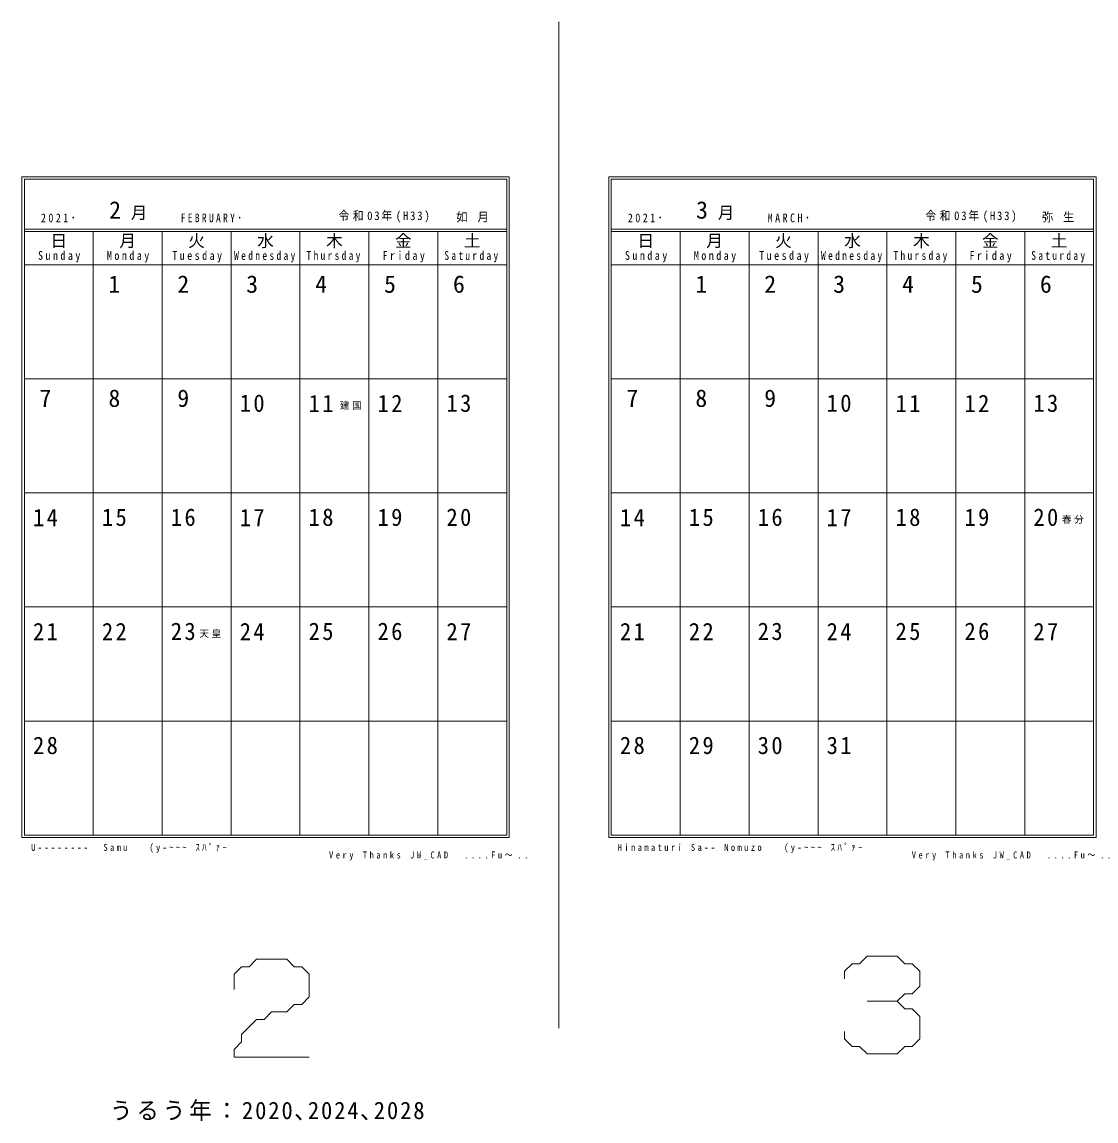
# Model space of a CAD drawing. Units: millimetres on the paper. Extents: x -557 to 645, y -402 to 385.
# Drawn here: x -259 to -33, y 153.5 to 384.7 of the extents above; entities that cross this region are included whole.
import ezdxf
from ezdxf.enums import TextEntityAlignment as Align

# ---------------------------------------------------------------- set-up
doc = ezdxf.new("R2010")
doc.units = ezdxf.units.MM
doc.layers.add('0-0_予定書込み', color=7, linetype='Continuous', lineweight=13)
doc.layers.add('0-F_枠等', color=7, linetype='Continuous', lineweight=13)
for name, color, linetype in [('0-6_日付等', 7, 'Continuous'), ('0-D_ちょっと一言', 7, 'Continuous'), ('0-E_年', 7, 'Continuous')]:
    doc.layers.add(name, color=color, linetype=linetype)
doc.styles.add('ＭＳ 明朝', font='')
doc.styles.get('ＭＳ 明朝').set_extended_font_data('MS Mincho')

msp = doc.modelspace()

# ---------------------------------------------------------------- linework, layer by layer
at = {"layer": '0-F_枠等'}
for p, q in [((-145.972, 384.7), (-145.972, 172.98)), ((-258.472, 351.619), (-156.972, 351.619)), ((-258.472, 351.619), (-258.472, 213.619)), ((-156.972, 213.619), (-156.972, 351.619)), ((-156.472, 352.119), (-156.472, 213.119)), ((-135.472, 213.119), (-135.472, 352.119)), ((-135.472, 352.119), (-32.972, 352.119)), ((-134.972, 213.619), (-134.972, 351.619)), ((-134.972, 351.619), (-33.472, 351.619)), ((-33.472, 213.619), (-33.472, 351.619)), ((-32.972, 213.119), (-32.972, 352.119)), ((-156.972, 341.119), (-258.472, 341.119)), ((-156.972, 340.62), (-258.472, 340.62)), ((-243.972, 333.62), (-243.972, 340.62)), ((-229.472, 340.62), (-229.472, 333.62)), ((-214.972, 340.62), (-214.972, 333.62)), ((-200.472, 340.62), (-200.472, 333.62)), ((-185.972, 340.62), (-185.972, 333.62)), ((-171.472, 340.62), (-171.472, 333.62)), ((-134.972, 341.119), (-33.472, 341.119)), ((-134.972, 340.62), (-33.472, 340.62)), ((-120.472, 333.62), (-120.472, 340.62)), ((-105.972, 340.62), (-105.972, 333.62)), ((-91.472, 340.62), (-91.472, 333.62)), ((-76.972, 340.62), (-76.972, 333.62)), ((-62.472, 340.62), (-62.472, 333.62)), ((-47.972, 340.62), (-47.972, 333.62)), ((-156.972, 333.62), (-258.472, 333.62)), ((-33.472, 333.62), (-134.972, 333.62)), ((-258.972, 213.119), (-156.472, 213.119)), ((-258.472, 213.619), (-156.972, 213.619)), ((-135.472, 213.119), (-32.972, 213.119)), ((-134.972, 213.619), (-33.472, 213.619))]:
    msp.add_line(p, q, dxfattribs=at)
at = {"layer": '0-F_枠等', "color": 4, "lineweight": 5}
for p, q in [((-243.972, 213.619), (-243.972, 333.62)), ((-229.472, 333.62), (-229.472, 213.619)), ((-214.972, 333.62), (-214.972, 213.619)), ((-200.472, 333.62), (-200.472, 213.619)), ((-185.972, 333.62), (-185.972, 213.619)), ((-171.472, 333.62), (-171.472, 213.619)), ((-120.472, 213.619), (-120.472, 333.62)), ((-105.972, 333.62), (-105.972, 213.619)), ((-91.472, 333.62), (-91.472, 213.619)), ((-76.972, 333.62), (-76.972, 213.619)), ((-62.472, 333.62), (-62.472, 213.619)), ((-47.972, 333.62), (-47.972, 213.619)), ((-156.972, 309.62), (-258.472, 309.62)), ((-33.472, 309.62), (-134.972, 309.62)), ((-156.972, 285.619), (-258.472, 285.619)), ((-33.472, 285.619), (-134.972, 285.619)), ((-156.972, 261.62), (-258.472, 261.62)), ((-33.472, 261.62), (-134.972, 261.62)), ((-156.972, 237.62), (-258.472, 237.62)), ((-33.472, 237.62), (-134.972, 237.62))]:
    msp.add_line(p, q, dxfattribs=at)
at = {"layer": '0-F_枠等', "color": 3}
for p, q in [((-209.599, 187.5), (-203.271, 187.5)), ((-81.135, 188.147), (-74.807, 188.147)), ((-214.345, 184.336), (-214.345, 181.172)), ((-206.435, 176.426), (-203.271, 176.426)), ((-81.135, 167.581), (-74.807, 167.581))]:
    msp.add_line(p, q, dxfattribs=at)
at = {"layer": '0-F_枠等'}
msp.add_lwpolyline([(-156.472, 352.119), (-258.972, 352.119), (-258.972, 213.119)], dxfattribs=at)
at = {"layer": '0-F_枠等', "color": 3}
for points in [[(-209.599, 187.5), (-211.181, 185.918), (-212.763, 185.918), (-214.345, 184.336)], [(-203.271, 187.5), (-201.689, 185.918), (-200.107, 185.918), (-198.525, 184.336)], [(-81.135, 188.147), (-82.717, 186.565), (-84.299, 186.565), (-85.881, 184.983), (-85.881, 183.401)], [(-74.807, 188.147), (-73.225, 186.565), (-71.643, 186.565), (-70.061, 184.983), (-70.061, 181.819), (-71.643, 180.237), (-73.225, 180.237), (-74.807, 178.655)], [(-198.525, 184.336), (-198.525, 179.59), (-200.107, 178.008), (-201.689, 178.008), (-203.271, 176.426)], [(-81.135, 178.655), (-74.807, 178.655), (-73.225, 177.073), (-71.643, 177.073), (-70.061, 175.491), (-70.061, 170.745)], [(-206.435, 176.426), (-208.017, 174.844), (-209.599, 174.844), (-211.181, 173.262), (-212.763, 171.68), (-212.763, 170.098), (-214.345, 168.516), (-214.345, 166.934), (-198.525, 166.934)], [(-85.881, 172.327), (-85.881, 170.745), (-84.299, 169.163), (-82.717, 169.163), (-81.135, 167.581)], [(-70.061, 170.745), (-71.643, 169.163), (-73.225, 169.163), (-74.807, 167.581)]]:
    msp.add_lwpolyline(points, dxfattribs=at)

# ---------------------------------------------------------------- texts
at = {"layer": '0-0_予定書込み', "insert": (-240.471, 153.471), "char_height": 3.666, "attachment_point": 7, "style": 'ＭＳ 明朝'}
msp.add_mtext('\\T1.17;\\W0.95;うるう年：2020､2024､2028', dxfattribs=at)
at = {"layer": '0-6_日付等', "style": 'ＭＳ 明朝'}
for s, p in [('1', (-240.78, 326.619)), ('2', (-226.279, 326.62)), ('3', (-211.779, 326.62)), ('4', (-197.279, 326.62)), ('5', (-182.78, 326.62)), ('1', (-117.279, 326.62)), ('2', (-102.779, 326.62)), ('3', (-88.279, 326.62)), ('4', (-73.779, 326.62)), ('5', (-59.279, 326.62)), ('8', (-240.779, 302.62)), ('9', (-226.279, 302.62)), ('8', (-117.279, 302.62)), ('9', (-102.779, 302.62))]:
    msp.add_text(s, height=3.666, dxfattribs=at).set_placement(p, align=Align.BOTTOM_LEFT)
at = {"layer": '0-6_日付等', "color": 3, "style": 'ＭＳ 明朝'}
for p in [(-168.279, 326.619), (-44.779, 326.619)]:
    msp.add_text('6', height=3.666, dxfattribs=at).set_placement(p, align=Align.BOTTOM_LEFT)
at = {"layer": '0-6_日付等', "color": 6, "style": 'ＭＳ 明朝'}
for p in [(-255.279, 302.619), (-131.779, 302.619)]:
    msp.add_text('7', height=3.666, dxfattribs=at).set_placement(p, align=Align.BOTTOM_LEFT)
at = {"layer": '0-6_日付等', "attachment_point": 7, "style": 'ＭＳ 明朝'}
for s, insert, char_height in [('\\T1.21;\\W0.95;10', (-213.154, 302.62), 3.666), ('\\T1.21;\\W0.95;12', (-184.154, 302.62), 3.666), ('\\T1.21;\\W0.95;10', (-89.654, 302.62), 3.666), ('\\T1.21;\\W0.95;11', (-75.154, 302.62), 3.666), ('\\T1.21;\\W0.95;12', (-60.654, 302.62), 3.666), ('\\T1.32;\\W0.95;\\~建国', (-193.289, 303.12), 1.466), ('\\T1.21;\\W0.95;15', (-242.154, 278.62), 3.666), ('\\T1.21;\\W0.95;16', (-227.654, 278.62), 3.666), ('\\T1.21;\\W0.95;17', (-213.154, 278.62), 3.666), ('\\T1.21;\\W0.95;18', (-198.654, 278.62), 3.666), ('\\T1.21;\\W0.95;19', (-184.154, 278.62), 3.666), ('\\T1.21;\\W0.95;15', (-118.654, 278.62), 3.666), ('\\T1.21;\\W0.95;16', (-104.154, 278.62), 3.666), ('\\T1.21;\\W0.95;17', (-89.654, 278.62), 3.666), ('\\T1.21;\\W0.95;18', (-75.154, 278.62), 3.666), ('\\T1.21;\\W0.95;19', (-60.654, 278.62), 3.666), ('\\T1.25;春分', (-40.164, 279.119), 1.466), ('\\T1.21;\\W0.95;22', (-242.154, 254.62), 3.666), ('\\T1.25;天皇', (-221.664, 255.12), 1.466), ('\\T1.21;\\W0.95;24', (-213.154, 254.62), 3.666), ('\\T1.21;\\W0.95;25', (-198.654, 254.62), 3.666), ('\\T1.21;\\W0.95;26', (-184.154, 254.62), 3.666), ('\\T1.21;\\W0.95;22', (-118.654, 254.62), 3.666), ('\\T1.21;\\W0.95;23', (-104.155, 254.62), 3.666), ('\\T1.21;\\W0.95;24', (-89.654, 254.62), 3.666), ('\\T1.21;\\W0.95;25', (-75.154, 254.62), 3.666), ('\\T1.21;\\W0.95;26', (-60.654, 254.62), 3.666), ('\\T1.21;\\W0.95;29', (-118.654, 230.62), 3.666), ('\\T1.21;\\W0.95;30', (-104.155, 230.62), 3.666), ('\\T1.21;\\W0.95;31', (-89.655, 230.62), 3.666)]:
    msp.add_mtext(s, dxfattribs=dict(at, insert=insert, char_height=char_height))
at = {"layer": '0-6_日付等', "color": 6, "char_height": 3.666, "attachment_point": 7, "style": 'ＭＳ 明朝'}
for s, insert in [('\\T1.21;\\W0.95;11', (-198.654, 302.62)), ('\\T1.21;\\W0.95;14', (-256.654, 278.62)), ('\\T1.21;\\W0.95;14', (-133.154, 278.62)), ('\\T1.21;\\W0.95;20', (-46.154, 278.62)), ('\\T1.21;\\W0.95;21', (-256.654, 254.62)), ('\\T1.21;\\W0.95;23', (-227.655, 254.62)), ('\\T1.21;\\W0.95;21', (-133.154, 254.62)), ('\\T1.21;\\W0.95;28', (-256.654, 230.62)), ('\\T1.21;\\W0.95;28', (-133.154, 230.62))]:
    msp.add_mtext(s, dxfattribs=dict(at, insert=insert))
at = {"layer": '0-6_日付等', "color": 3, "char_height": 3.666, "attachment_point": 7, "style": 'ＭＳ 明朝'}
for s, insert in [('\\T1.21;\\W0.95;13', (-169.654, 302.619)), ('\\T1.21;\\W0.95;13', (-46.154, 302.619)), ('\\T1.21;\\W0.95;20', (-169.654, 278.62)), ('\\T1.21;\\W0.95;27', (-169.654, 254.62)), ('\\T1.21;\\W0.95;27', (-46.154, 254.62))]:
    msp.add_mtext(s, dxfattribs=dict(at, insert=insert))
at = {"layer": '0-D_ちょっと一言', "char_height": 1.466, "attachment_point": 7, "style": 'ＭＳ 明朝'}
for s, insert in [('\\T1.54;\\W0.9;U--------\\~\\~Samu\\~\\~\\~(y-~~~\\~ｽﾊﾟｧｰ', (-257.033, 209.883)), ('\\T1.56;\\W0.9;Hinamaturi\\~Sa--\\~Nomuzo\\~\\~\\~(y-~~~\\~ｽﾊﾟｧｰ', (-133.619, 209.883)), ('\\T1.62;\\W0.8;Very\\~Thanks\\~JW_CAD\\~\\~....Fu～..', (-194.358, 208.283)), ('\\T1.62;\\W0.8;Very\\~Thanks\\~JW_CAD\\~\\~....Fu～..', (-71.742, 208.283))]:
    msp.add_mtext(s, dxfattribs=dict(at, insert=insert))
at = {"layer": '0-E_年', "char_height": 1.833, "attachment_point": 7, "style": 'ＭＳ 明朝'}
for s, insert in [('\\T1.34;\\W0.9;令和03年(H33)', (-192.365, 342.534)), ('\\T1.34;\\W0.9;令和03年(H33)', (-68.865, 342.534)), ('\\T1.48;\\W0.85;2021･', (-254.99, 342.534)), ('\\T1.48;\\W0.85;2021･', (-131.49, 342.534))]:
    msp.add_mtext(s, dxfattribs=dict(at, insert=insert))
at = {"layer": '0-F_枠等', "style": 'ＭＳ 明朝'}
for s, height, p in [('2', 3.666, (-240.629, 342.22)), ('3', 3.666, (-117.13, 342.222)), ('月', 2.566, (-236.07, 342.535)), ('月', 2.566, (-112.57, 342.535)), ('月', 2.566, (-238.472, 336.62)), ('火', 2.566, (-223.972, 336.62)), ('水', 2.566, (-209.472, 336.62)), ('木', 2.566, (-194.972, 336.62)), ('金', 2.566, (-180.472, 336.62)), ('月', 2.566, (-114.972, 336.62)), ('火', 2.566, (-100.472, 336.62)), ('水', 2.566, (-85.972, 336.62)), ('木', 2.566, (-71.472, 336.62)), ('金', 2.566, (-56.972, 336.62))]:
    msp.add_text(s, height=height, dxfattribs=at).set_placement(p, align=Align.BOTTOM_LEFT)
at = {"layer": '0-F_枠等', "color": 6, "style": 'ＭＳ 明朝'}
for p in [(-252.972, 336.62), (-129.472, 336.62)]:
    msp.add_text('日', height=2.566, dxfattribs=at).set_placement(p, align=Align.BOTTOM_LEFT)
at = {"layer": '0-F_枠等', "color": 3, "style": 'ＭＳ 明朝'}
for p in [(-165.972, 336.62), (-42.472, 336.62)]:
    msp.add_text('土', height=2.566, dxfattribs=at).set_placement(p, align=Align.BOTTOM_LEFT)
at = {"layer": '0-F_枠等', "char_height": 1.833, "attachment_point": 7, "style": 'ＭＳ 明朝'}
for s, insert in [('\\T1.25;\\W0.95;如\\~月', (-167.579, 342.535)), ('\\T1.25;\\W0.95;弥\\~生', (-44.365, 342.535)), ('\\T1.49;\\W0.8;FEBRUARY･', (-225.57, 342.535)), ('\\T1.48;\\W0.85;MARCH･', (-102.07, 342.535)), ('\\T1.48;\\W0.85;Monday', (-241.097, 334.12)), ('\\T1.48;\\W0.85;Tuesday', (-227.347, 334.12)), ('\\T1.49;\\W0.8;Wednesday', (-214.347, 334.12)), ('\\T1.48;\\W0.8;Thursday', (-199.097, 334.12)), ('\\T1.48;\\W0.85;Friday', (-183.097, 334.12)), ('\\T1.48;\\W0.85;Monday', (-117.597, 334.12)), ('\\T1.48;\\W0.85;Tuesday', (-103.847, 334.12)), ('\\T1.49;\\W0.8;Wednesday', (-90.847, 334.12)), ('\\T1.48;\\W0.8;Thursday', (-75.597, 334.12)), ('\\T1.48;\\W0.85;Friday', (-59.597, 334.12))]:
    msp.add_mtext(s, dxfattribs=dict(at, insert=insert))
at = {"layer": '0-F_枠等', "color": 6, "char_height": 1.833, "attachment_point": 7, "style": 'ＭＳ 明朝'}
for insert in [(-255.597, 334.12), (-132.097, 334.12)]:
    msp.add_mtext('\\T1.48;\\W0.85;Sunday', dxfattribs=dict(at, insert=insert))
at = {"layer": '0-F_枠等', "color": 3, "char_height": 1.833, "attachment_point": 7, "style": 'ＭＳ 明朝'}
for insert in [(-170.097, 334.12), (-46.597, 334.12)]:
    msp.add_mtext('\\T1.48;\\W0.8;Saturday', dxfattribs=dict(at, insert=insert))

doc.saveas('drawing.dxf')
